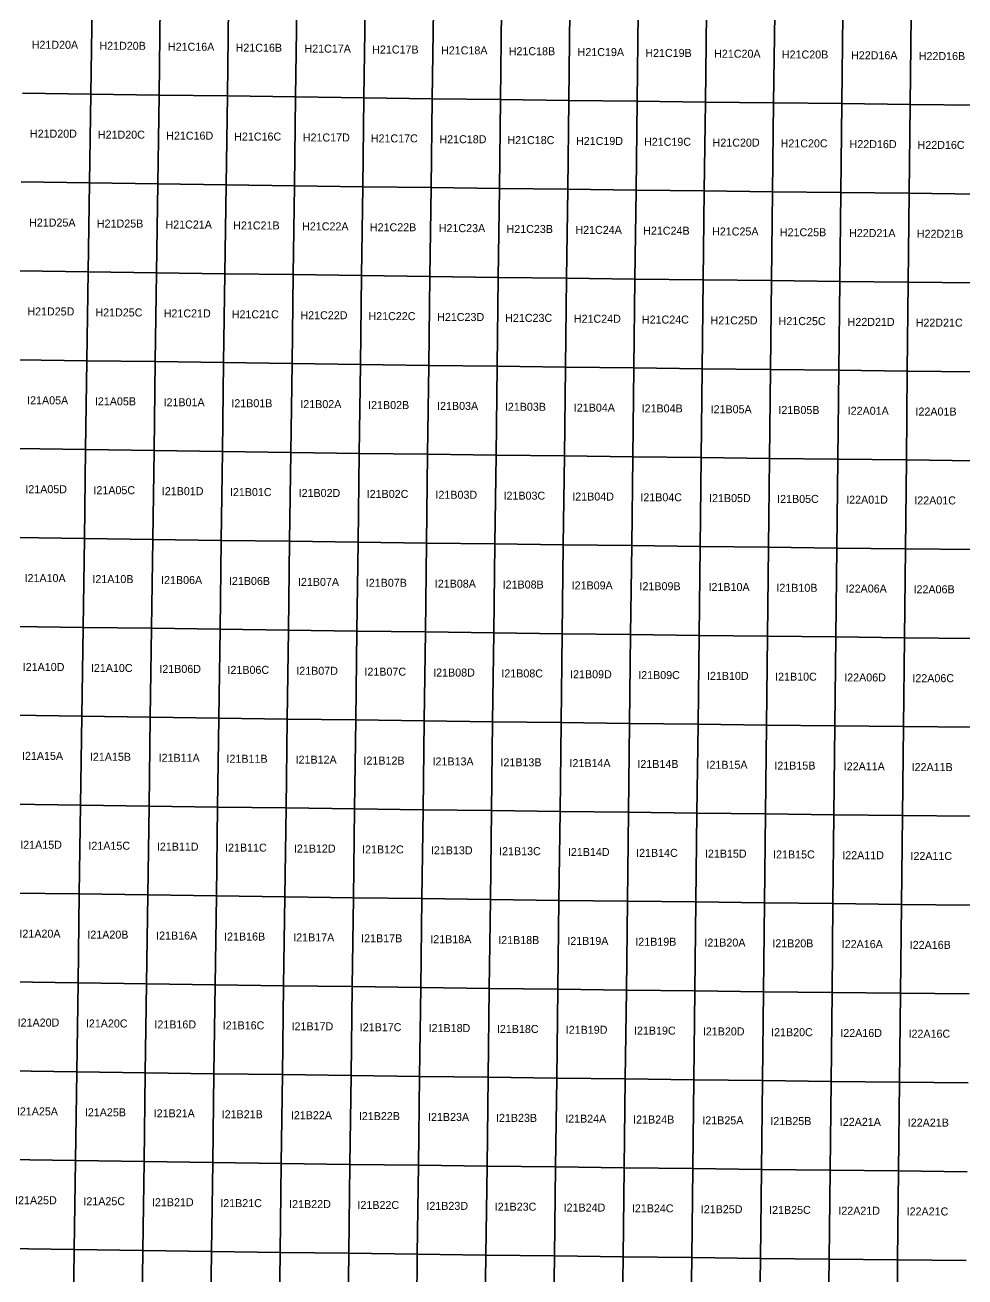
# Model space of a CAD drawing. Extents: x 333963 to 497885, y 4379816 to 4501773.
# Drawn here: x 389189 to 418540, y 4401691 to 4440791 of the extents above; entities that cross this region are included whole.
import ezdxf

# ---------------------------------------------------------------- set-up
doc = ezdxf.new("R2010")
doc.units = 0
doc.layers.add('PINDEX_5000', color=7, linetype='Continuous')

msp = doc.modelspace()

# ---------------------------------------------------------------- linework, layer by layer
at = {"layer": 'PINDEX_5000'}
for p, q in [((391280, 4441412), (391240, 4438636)), ((391240, 4438636), (391280, 4441412)), ((393412, 4441382), (393373, 4438606)), ((393373, 4438606), (393412, 4441382)), ((395544, 4441352), (395506, 4438576)), ((395506, 4438576), (395544, 4441352)), ((397676, 4441323), (397638, 4438547)), ((397638, 4438547), (397676, 4441323)), ((399808, 4441294), (399771, 4438518)), ((399771, 4438518), (399808, 4441294)), ((401939, 4441267), (401903, 4438491)), ((401903, 4438491), (401939, 4441267)), ((404071, 4441239), (404036, 4438463)), ((404036, 4438463), (404071, 4441239)), ((406203, 4441213), (406169, 4438437)), ((406169, 4438437), (406203, 4441213)), ((408335, 4441187), (408301, 4438411)), ((408301, 4438411), (408335, 4441187)), ((410467, 4441161), (410434, 4438385)), ((410434, 4438385), (410467, 4441161)), ((412598, 4441136), (412566, 4438360)), ((412566, 4438360), (412598, 4441136)), ((414730, 4441112), (414699, 4438336)), ((414699, 4438336), (414730, 4441112)), ((416831, 4438312), (416862, 4441088)), ((416862, 4441088), (416831, 4438312)), ((389108, 4438667), (391240, 4438636)), ((391240, 4438636), (389108, 4438667)), ((391240, 4438636), (391201, 4435860)), ((391201, 4435860), (391240, 4438636)), ((391240, 4438636), (393373, 4438606)), ((393373, 4438606), (391240, 4438636)), ((393373, 4438606), (393334, 4435830)), ((393334, 4435830), (393373, 4438606)), ((393373, 4438606), (395506, 4438576)), ((395506, 4438576), (393373, 4438606)), ((395506, 4438576), (395467, 4435800)), ((395467, 4435800), (395506, 4438576)), ((395506, 4438576), (397638, 4438547)), ((397638, 4438547), (395506, 4438576)), ((397638, 4438547), (397601, 4435771)), ((397601, 4435771), (397638, 4438547)), ((397638, 4438547), (399771, 4438518)), ((399771, 4438518), (397638, 4438547)), ((399771, 4438518), (399734, 4435742)), ((399734, 4435742), (399771, 4438518)), ((399771, 4438518), (401903, 4438491)), ((401903, 4438491), (399771, 4438518)), ((401903, 4438491), (401868, 4435715)), ((401868, 4435715), (401903, 4438491)), ((401903, 4438491), (404036, 4438463)), ((404036, 4438463), (401903, 4438491)), ((404036, 4438463), (404001, 4435687)), ((404001, 4435687), (404036, 4438463)), ((404036, 4438463), (406169, 4438437)), ((406169, 4438437), (404036, 4438463)), ((406169, 4438437), (406134, 4435661)), ((406134, 4435661), (406169, 4438437)), ((406169, 4438437), (408301, 4438411)), ((408301, 4438411), (406169, 4438437)), ((408301, 4438411), (408268, 4435635)), ((408268, 4435635), (408301, 4438411)), ((408301, 4438411), (410434, 4438385)), ((410434, 4438385), (408301, 4438411)), ((410434, 4438385), (410401, 4435609)), ((410401, 4435609), (410434, 4438385)), ((410434, 4438385), (412566, 4438360)), ((412566, 4438360), (410434, 4438385)), ((412566, 4438360), (412534, 4435584)), ((412534, 4435584), (412566, 4438360)), ((412566, 4438360), (414699, 4438336)), ((414699, 4438336), (412566, 4438360)), ((414699, 4438336), (414668, 4435560)), ((414668, 4435560), (414699, 4438336)), ((414699, 4438336), (416831, 4438312)), ((416831, 4438312), (414699, 4438336)), ((416801, 4435536), (416831, 4438312)), ((416831, 4438312), (416801, 4435536)), ((416831, 4438312), (418964, 4438289)), ((418964, 4438289), (416831, 4438312)), ((389067, 4435891), (391201, 4435860)), ((391201, 4435860), (389067, 4435891)), ((391201, 4435860), (391161, 4433084)), ((391161, 4433084), (391201, 4435860)), ((391201, 4435860), (393334, 4435830)), ((393334, 4435830), (391201, 4435860)), ((393334, 4435830), (393295, 4433054)), ((393295, 4433054), (393334, 4435830)), ((393334, 4435830), (395467, 4435800)), ((395467, 4435800), (393334, 4435830)), ((395467, 4435800), (395429, 4433024)), ((395429, 4433024), (395467, 4435800)), ((395467, 4435800), (397601, 4435771)), ((397601, 4435771), (395467, 4435800)), ((397601, 4435771), (397563, 4432995)), ((397563, 4432995), (397601, 4435771)), ((397601, 4435771), (399734, 4435742)), ((399734, 4435742), (397601, 4435771)), ((399734, 4435742), (399698, 4432966)), ((399698, 4432966), (399734, 4435742)), ((399734, 4435742), (401868, 4435715)), ((401868, 4435715), (399734, 4435742)), ((401868, 4435715), (401832, 4432939)), ((401832, 4432939), (401868, 4435715)), ((401868, 4435715), (404001, 4435687)), ((404001, 4435687), (401868, 4435715)), ((404001, 4435687), (403966, 4432911)), ((403966, 4432911), (404001, 4435687)), ((404001, 4435687), (406134, 4435661)), ((406134, 4435661), (404001, 4435687)), ((406134, 4435661), (406100, 4432885)), ((406100, 4432885), (406134, 4435661)), ((406134, 4435661), (408268, 4435635)), ((408268, 4435635), (406134, 4435661)), ((408268, 4435635), (408234, 4432859)), ((408234, 4432859), (408268, 4435635)), ((408268, 4435635), (410401, 4435609)), ((410401, 4435609), (408268, 4435635)), ((410401, 4435609), (410368, 4432833)), ((410368, 4432833), (410401, 4435609)), ((410401, 4435609), (412534, 4435584)), ((412534, 4435584), (410401, 4435609)), ((412534, 4435584), (412502, 4432808)), ((412502, 4432808), (412534, 4435584)), ((412534, 4435584), (414668, 4435560)), ((414668, 4435560), (412534, 4435584)), ((414668, 4435560), (414637, 4432784)), ((414637, 4432784), (414668, 4435560)), ((414668, 4435560), (416801, 4435536)), ((416801, 4435536), (414668, 4435560)), ((416771, 4432760), (416801, 4435536)), ((416801, 4435536), (416771, 4432760)), ((416801, 4435536), (418934, 4435513)), ((418934, 4435513), (416801, 4435536)), ((389027, 4433115), (391161, 4433084)), ((391161, 4433084), (389027, 4433115)), ((391161, 4433084), (391121, 4430308)), ((391121, 4430308), (391161, 4433084)), ((391161, 4433084), (393295, 4433054)), ((393295, 4433054), (391161, 4433084)), ((393295, 4433054), (393256, 4430278)), ((393256, 4430278), (393295, 4433054)), ((393295, 4433054), (395429, 4433024)), ((395429, 4433024), (393295, 4433054)), ((395429, 4433024), (395391, 4430248)), ((395391, 4430248), (395429, 4433024)), ((395429, 4433024), (397563, 4432995)), ((397563, 4432995), (395429, 4433024)), ((397563, 4432995), (397526, 4430219)), ((397526, 4430219), (397563, 4432995)), ((397563, 4432995), (399698, 4432966)), ((399698, 4432966), (397563, 4432995)), ((399698, 4432966), (399661, 4430190)), ((399661, 4430190), (399698, 4432966)), ((399698, 4432966), (401832, 4432939)), ((401832, 4432939), (399698, 4432966)), ((401832, 4432939), (401796, 4430163)), ((401796, 4430163), (401832, 4432939)), ((401832, 4432939), (403966, 4432911)), ((403966, 4432911), (401832, 4432939)), ((403966, 4432911), (403931, 4430135)), ((403931, 4430135), (403966, 4432911)), ((403966, 4432911), (406100, 4432885)), ((406100, 4432885), (403966, 4432911)), ((406100, 4432885), (406066, 4430109)), ((406066, 4430109), (406100, 4432885)), ((406100, 4432885), (408234, 4432859)), ((408234, 4432859), (406100, 4432885)), ((408234, 4432859), (408201, 4430083)), ((408201, 4430083), (408234, 4432859)), ((408234, 4432859), (410368, 4432833)), ((410368, 4432833), (408234, 4432859)), ((410368, 4432833), (410336, 4430057)), ((410336, 4430057), (410368, 4432833)), ((410368, 4432833), (412502, 4432808)), ((412502, 4432808), (410368, 4432833)), ((412502, 4432808), (412470, 4430032)), ((412470, 4430032), (412502, 4432808)), ((412502, 4432808), (414637, 4432784)), ((414637, 4432784), (412502, 4432808)), ((414637, 4432784), (414605, 4430008)), ((414605, 4430008), (414637, 4432784)), ((414637, 4432784), (416771, 4432760)), ((416771, 4432760), (414637, 4432784)), ((416740, 4429984), (416771, 4432760)), ((416771, 4432760), (416740, 4429984)), ((416771, 4432760), (418905, 4432737)), ((418905, 4432737), (416771, 4432760)), ((388986, 4430339), (391121, 4430308)), ((391121, 4430308), (388986, 4430339)), ((391121, 4430308), (391082, 4427532)), ((391082, 4427532), (391121, 4430308)), ((391121, 4430308), (393256, 4430278)), ((393256, 4430278), (391121, 4430308)), ((393256, 4430278), (393217, 4427502)), ((393217, 4427502), (393256, 4430278)), ((393256, 4430278), (395391, 4430248)), ((395391, 4430248), (393256, 4430278)), ((395391, 4430248), (395353, 4427472)), ((395353, 4427472), (395391, 4430248)), ((395391, 4430248), (397526, 4430219)), ((397526, 4430219), (395391, 4430248)), ((397526, 4430219), (397489, 4427443)), ((397489, 4427443), (397526, 4430219)), ((397526, 4430219), (399661, 4430190)), ((399661, 4430190), (397526, 4430219)), ((399661, 4430190), (399624, 4427414)), ((399624, 4427414), (399661, 4430190)), ((399661, 4430190), (401796, 4430163)), ((401796, 4430163), (399661, 4430190)), ((401796, 4430163), (401760, 4427387)), ((401760, 4427387), (401796, 4430163)), ((401796, 4430163), (403931, 4430135)), ((403931, 4430135), (401796, 4430163)), ((403931, 4430135), (403896, 4427359)), ((403896, 4427359), (403931, 4430135)), ((403931, 4430135), (406066, 4430109)), ((406066, 4430109), (403931, 4430135)), ((406066, 4430109), (406031, 4427333)), ((406031, 4427333), (406066, 4430109)), ((406066, 4430109), (408201, 4430083)), ((408201, 4430083), (406066, 4430109)), ((408201, 4430083), (408167, 4427307)), ((408167, 4427307), (408201, 4430083)), ((408201, 4430083), (410336, 4430057)), ((410336, 4430057), (408201, 4430083)), ((410336, 4430057), (410303, 4427281)), ((410303, 4427281), (410336, 4430057)), ((410336, 4430057), (412470, 4430032)), ((412470, 4430032), (410336, 4430057)), ((412470, 4430032), (412439, 4427256)), ((412439, 4427256), (412470, 4430032)), ((412470, 4430032), (414605, 4430008)), ((414605, 4430008), (412470, 4430032)), ((414605, 4430008), (414574, 4427232)), ((414574, 4427232), (414605, 4430008)), ((414605, 4430008), (416740, 4429984)), ((416740, 4429984), (414605, 4430008)), ((416710, 4427208), (416740, 4429984)), ((416740, 4429984), (416710, 4427208)), ((416740, 4429984), (418875, 4429961)), ((418875, 4429961), (416740, 4429984)), ((388946, 4427563), (391082, 4427532)), ((391082, 4427532), (388946, 4427563)), ((391082, 4427532), (391042, 4424756)), ((391042, 4424756), (391082, 4427532)), ((391082, 4427532), (393217, 4427502)), ((393217, 4427502), (391082, 4427532)), ((393217, 4427502), (393178, 4424726)), ((393178, 4424726), (393217, 4427502)), ((393217, 4427502), (395353, 4427472)), ((395353, 4427472), (393217, 4427502)), ((395353, 4427472), (395315, 4424696)), ((395315, 4424696), (395353, 4427472)), ((395353, 4427472), (397489, 4427443)), ((397489, 4427443), (395353, 4427472)), ((397489, 4427443), (397451, 4424667)), ((397451, 4424667), (397489, 4427443)), ((397489, 4427443), (399624, 4427414)), ((399624, 4427414), (397489, 4427443)), ((399624, 4427414), (399588, 4424639)), ((399588, 4424639), (399624, 4427414)), ((399624, 4427414), (401760, 4427387)), ((401760, 4427387), (399624, 4427414)), ((401760, 4427387), (401724, 4424611)), ((401724, 4424611), (401760, 4427387)), ((401760, 4427387), (403896, 4427359)), ((403896, 4427359), (401760, 4427387)), ((403896, 4427359), (403861, 4424583)), ((403861, 4424583), (403896, 4427359)), ((403896, 4427359), (406031, 4427333)), ((406031, 4427333), (403896, 4427359)), ((406031, 4427333), (405997, 4424557)), ((405997, 4424557), (406031, 4427333)), ((406031, 4427333), (408167, 4427307)), ((408167, 4427307), (406031, 4427333)), ((408167, 4427307), (408134, 4424531)), ((408134, 4424531), (408167, 4427307)), ((408167, 4427307), (410303, 4427281)), ((410303, 4427281), (408167, 4427307)), ((410303, 4427281), (410270, 4424505)), ((410270, 4424505), (410303, 4427281)), ((410303, 4427281), (412439, 4427256)), ((412439, 4427256), (410303, 4427281)), ((412439, 4427256), (412407, 4424480)), ((412407, 4424480), (412439, 4427256)), ((412439, 4427256), (414574, 4427232)), ((414574, 4427232), (412439, 4427256)), ((414574, 4427232), (414543, 4424456)), ((414543, 4424456), (414574, 4427232)), ((414574, 4427232), (416710, 4427208)), ((416710, 4427208), (414574, 4427232)), ((416680, 4424433), (416710, 4427208)), ((416710, 4427208), (416680, 4424433)), ((416710, 4427208), (418846, 4427185)), ((418846, 4427185), (416710, 4427208)), ((388905, 4424787), (391042, 4424756)), ((391042, 4424756), (388905, 4424787)), ((391042, 4424756), (391002, 4421980)), ((391002, 4421980), (391042, 4424756)), ((391042, 4424756), (393178, 4424726)), ((393178, 4424726), (391042, 4424756)), ((393178, 4424726), (393139, 4421950)), ((393139, 4421950), (393178, 4424726)), ((393178, 4424726), (395315, 4424696)), ((395315, 4424696), (393178, 4424726)), ((395315, 4424696), (395277, 4421920)), ((395277, 4421920), (395315, 4424696)), ((395315, 4424696), (397451, 4424667)), ((397451, 4424667), (395315, 4424696)), ((397451, 4424667), (397414, 4421891)), ((397414, 4421891), (397451, 4424667)), ((397451, 4424667), (399588, 4424639)), ((399588, 4424639), (397451, 4424667)), ((399588, 4424639), (399551, 4421863)), ((399551, 4421863), (399588, 4424639)), ((399588, 4424639), (401724, 4424611)), ((401724, 4424611), (399588, 4424639)), ((401724, 4424611), (401689, 4421835)), ((401689, 4421835), (401724, 4424611)), ((401724, 4424611), (403861, 4424583)), ((403861, 4424583), (401724, 4424611)), ((403861, 4424583), (403826, 4421807)), ((403826, 4421807), (403861, 4424583)), ((403861, 4424583), (405997, 4424557)), ((405997, 4424557), (403861, 4424583)), ((405997, 4424557), (405963, 4421781)), ((405963, 4421781), (405997, 4424557)), ((405997, 4424557), (408134, 4424531)), ((408134, 4424531), (405997, 4424557)), ((408134, 4424531), (408100, 4421755)), ((408100, 4421755), (408134, 4424531)), ((408134, 4424531), (410270, 4424505)), ((410270, 4424505), (408134, 4424531)), ((410270, 4424505), (410238, 4421729)), ((410238, 4421729), (410270, 4424505)), ((410270, 4424505), (412407, 4424480)), ((412407, 4424480), (410270, 4424505)), ((412407, 4424480), (412375, 4421705)), ((412375, 4421705), (412407, 4424480)), ((412407, 4424480), (414543, 4424456)), ((414543, 4424456), (412407, 4424480)), ((414543, 4424456), (414512, 4421680)), ((414512, 4421680), (414543, 4424456)), ((414543, 4424456), (416680, 4424433)), ((416680, 4424433), (414543, 4424456)), ((416649, 4421657), (416680, 4424433)), ((416680, 4424433), (416649, 4421657)), ((416680, 4424433), (418816, 4424410)), ((418816, 4424410), (416680, 4424433)), ((388865, 4422011), (391002, 4421980)), ((391002, 4421980), (388865, 4422011)), ((391002, 4421980), (390963, 4419204)), ((390963, 4419204), (391002, 4421980)), ((391002, 4421980), (393139, 4421950)), ((393139, 4421950), (391002, 4421980)), ((393139, 4421950), (393101, 4419174)), ((393101, 4419174), (393139, 4421950)), ((393139, 4421950), (395277, 4421920)), ((395277, 4421920), (393139, 4421950)), ((395277, 4421920), (395239, 4419144)), ((395239, 4419144), (395277, 4421920)), ((395277, 4421920), (397414, 4421891)), ((397414, 4421891), (395277, 4421920)), ((397414, 4421891), (397377, 4419115)), ((397377, 4419115), (397414, 4421891)), ((397414, 4421891), (399551, 4421863)), ((399551, 4421863), (397414, 4421891)), ((399551, 4421863), (399515, 4419087)), ((399515, 4419087), (399551, 4421863)), ((399551, 4421863), (401689, 4421835)), ((401689, 4421835), (399551, 4421863)), ((401689, 4421835), (401653, 4419059)), ((401653, 4419059), (401689, 4421835)), ((401689, 4421835), (403826, 4421807)), ((403826, 4421807), (401689, 4421835)), ((403826, 4421807), (403791, 4419032)), ((403791, 4419032), (403826, 4421807)), ((403826, 4421807), (405963, 4421781)), ((405963, 4421781), (403826, 4421807)), ((405963, 4421781), (405929, 4419005)), ((405929, 4419005), (405963, 4421781)), ((405963, 4421781), (408100, 4421755)), ((408100, 4421755), (405963, 4421781)), ((408100, 4421755), (408067, 4418979)), ((408067, 4418979), (408100, 4421755)), ((408100, 4421755), (410238, 4421729)), ((410238, 4421729), (408100, 4421755)), ((410238, 4421729), (410205, 4418953)), ((410205, 4418953), (410238, 4421729)), ((410238, 4421729), (412375, 4421705)), ((412375, 4421705), (410238, 4421729)), ((412375, 4421705), (412343, 4418929)), ((412343, 4418929), (412375, 4421705)), ((412375, 4421705), (414512, 4421680)), ((414512, 4421680), (412375, 4421705)), ((414512, 4421680), (414481, 4418904)), ((414481, 4418904), (414512, 4421680)), ((414512, 4421680), (416649, 4421657)), ((416649, 4421657), (414512, 4421680)), ((416619, 4418881), (416649, 4421657)), ((416649, 4421657), (416619, 4418881)), ((416649, 4421657), (418786, 4421634)), ((418786, 4421634), (416649, 4421657)), ((388825, 4419235), (390963, 4419204)), ((390963, 4419204), (388825, 4419235)), ((390963, 4419204), (390923, 4416428)), ((390923, 4416428), (390963, 4419204)), ((390963, 4419204), (393101, 4419174)), ((393101, 4419174), (390963, 4419204)), ((393101, 4419174), (393062, 4416398)), ((393062, 4416398), (393101, 4419174)), ((393101, 4419174), (395239, 4419144)), ((395239, 4419144), (393101, 4419174)), ((395239, 4419144), (395201, 4416368)), ((395201, 4416368), (395239, 4419144)), ((395239, 4419144), (397377, 4419115)), ((397377, 4419115), (395239, 4419144)), ((397377, 4419115), (397339, 4416339)), ((397339, 4416339), (397377, 4419115)), ((397377, 4419115), (399515, 4419087)), ((399515, 4419087), (397377, 4419115)), ((399515, 4419087), (399478, 4416311)), ((399478, 4416311), (399515, 4419087)), ((399515, 4419087), (401653, 4419059)), ((401653, 4419059), (399515, 4419087)), ((401653, 4419059), (401617, 4416283)), ((401617, 4416283), (401653, 4419059)), ((401653, 4419059), (403791, 4419032)), ((403791, 4419032), (401653, 4419059)), ((403791, 4419032), (403756, 4416256)), ((403756, 4416256), (403791, 4419032)), ((403791, 4419032), (405929, 4419005)), ((405929, 4419005), (403791, 4419032)), ((405929, 4419005), (405895, 4416229)), ((405895, 4416229), (405929, 4419005)), ((405929, 4419005), (408067, 4418979)), ((408067, 4418979), (405929, 4419005)), ((408067, 4418979), (408033, 4416203)), ((408033, 4416203), (408067, 4418979)), ((408067, 4418979), (410205, 4418953)), ((410205, 4418953), (408067, 4418979)), ((410205, 4418953), (410172, 4416178)), ((410172, 4416178), (410205, 4418953)), ((410205, 4418953), (412343, 4418929)), ((412343, 4418929), (410205, 4418953)), ((412343, 4418929), (412311, 4416153)), ((412311, 4416153), (412343, 4418929)), ((412343, 4418929), (414481, 4418904)), ((414481, 4418904), (412343, 4418929)), ((414481, 4418904), (414450, 4416129)), ((414450, 4416129), (414481, 4418904)), ((414481, 4418904), (416619, 4418881)), ((416619, 4418881), (414481, 4418904)), ((416589, 4416105), (416619, 4418881)), ((416619, 4418881), (416589, 4416105)), ((416619, 4418881), (418757, 4418858)), ((418757, 4418858), (416619, 4418881)), ((388784, 4416459), (390923, 4416428)), ((390923, 4416428), (388784, 4416459)), ((390923, 4416428), (390883, 4413652)), ((390883, 4413652), (390923, 4416428)), ((390923, 4416428), (393062, 4416398)), ((393062, 4416398), (390923, 4416428)), ((393062, 4416398), (393023, 4413622)), ((393023, 4413622), (393062, 4416398)), ((393062, 4416398), (395201, 4416368)), ((395201, 4416368), (393062, 4416398)), ((395201, 4416368), (395163, 4413592)), ((395163, 4413592), (395201, 4416368)), ((395201, 4416368), (397339, 4416339)), ((397339, 4416339), (395201, 4416368)), ((397339, 4416339), (397302, 4413563)), ((397302, 4413563), (397339, 4416339)), ((397339, 4416339), (399478, 4416311)), ((399478, 4416311), (397339, 4416339)), ((399478, 4416311), (399442, 4413535)), ((399442, 4413535), (399478, 4416311)), ((399478, 4416311), (401617, 4416283)), ((401617, 4416283), (399478, 4416311)), ((401617, 4416283), (401581, 4413507)), ((401581, 4413507), (401617, 4416283)), ((401617, 4416283), (403756, 4416256)), ((403756, 4416256), (401617, 4416283)), ((403756, 4416256), (403721, 4413480)), ((403721, 4413480), (403756, 4416256)), ((403756, 4416256), (405895, 4416229)), ((405895, 4416229), (403756, 4416256)), ((405895, 4416229), (405860, 4413453)), ((405860, 4413453), (405895, 4416229)), ((405895, 4416229), (408033, 4416203)), ((408033, 4416203), (405895, 4416229)), ((408033, 4416203), (408000, 4413427)), ((408000, 4413427), (408033, 4416203)), ((408033, 4416203), (410172, 4416178)), ((410172, 4416178), (408033, 4416203)), ((410172, 4416178), (410140, 4413402)), ((410140, 4413402), (410172, 4416178)), ((410172, 4416178), (412311, 4416153)), ((412311, 4416153), (410172, 4416178)), ((412311, 4416153), (412279, 4413377)), ((412279, 4413377), (412311, 4416153)), ((412311, 4416153), (414450, 4416129)), ((414450, 4416129), (412311, 4416153)), ((414450, 4416129), (414419, 4413353)), ((414419, 4413353), (414450, 4416129)), ((414450, 4416129), (416589, 4416105)), ((416589, 4416105), (414450, 4416129)), ((416558, 4413329), (416589, 4416105)), ((416589, 4416105), (416558, 4413329)), ((416589, 4416105), (418727, 4416082)), ((418727, 4416082), (416589, 4416105)), ((388744, 4413683), (390883, 4413652)), ((390883, 4413652), (388744, 4413683)), ((390883, 4413652), (390844, 4410876)), ((390844, 4410876), (390883, 4413652)), ((390883, 4413652), (393023, 4413622)), ((393023, 4413622), (390883, 4413652)), ((393023, 4413622), (392984, 4410846)), ((392984, 4410846), (393023, 4413622)), ((393023, 4413622), (395163, 4413592)), ((395163, 4413592), (393023, 4413622)), ((395163, 4413592), (395125, 4410816)), ((395125, 4410816), (395163, 4413592)), ((395163, 4413592), (397302, 4413563)), ((397302, 4413563), (395163, 4413592)), ((397302, 4413563), (397265, 4410787)), ((397265, 4410787), (397302, 4413563)), ((397302, 4413563), (399442, 4413535)), ((399442, 4413535), (397302, 4413563)), ((399442, 4413535), (399405, 4410759)), ((399405, 4410759), (399442, 4413535)), ((399442, 4413535), (401581, 4413507)), ((401581, 4413507), (399442, 4413535)), ((401581, 4413507), (401546, 4410731)), ((401546, 4410731), (401581, 4413507)), ((401581, 4413507), (403721, 4413480)), ((403721, 4413480), (401581, 4413507)), ((403721, 4413480), (403686, 4410704)), ((403686, 4410704), (403721, 4413480)), ((403721, 4413480), (405860, 4413453)), ((405860, 4413453), (403721, 4413480)), ((405860, 4413453), (405826, 4410677)), ((405826, 4410677), (405860, 4413453)), ((405860, 4413453), (408000, 4413427)), ((408000, 4413427), (405860, 4413453)), ((408000, 4413427), (407967, 4410651)), ((407967, 4410651), (408000, 4413427)), ((408000, 4413427), (410140, 4413402)), ((410140, 4413402), (408000, 4413427)), ((410140, 4413402), (410107, 4410626)), ((410107, 4410626), (410140, 4413402)), ((410140, 4413402), (412279, 4413377)), ((412279, 4413377), (410140, 4413402)), ((412279, 4413377), (412247, 4410601)), ((412247, 4410601), (412279, 4413377)), ((412279, 4413377), (414419, 4413353)), ((414419, 4413353), (412279, 4413377)), ((414419, 4413353), (414388, 4410577)), ((414388, 4410577), (414419, 4413353)), ((414419, 4413353), (416558, 4413329)), ((416558, 4413329), (414419, 4413353)), ((416528, 4410553), (416558, 4413329)), ((416558, 4413329), (416528, 4410553)), ((416558, 4413329), (418698, 4413306)), ((418698, 4413306), (416558, 4413329)), ((388703, 4410907), (390844, 4410876)), ((390844, 4410876), (388703, 4410907)), ((390844, 4410876), (390804, 4408100)), ((390804, 4408100), (390844, 4410876)), ((390844, 4410876), (392984, 4410846)), ((392984, 4410846), (390844, 4410876)), ((392984, 4410846), (392945, 4408070)), ((392945, 4408070), (392984, 4410846)), ((392984, 4410846), (395125, 4410816)), ((395125, 4410816), (392984, 4410846)), ((395125, 4410816), (395087, 4408040)), ((395087, 4408040), (395125, 4410816)), ((395125, 4410816), (397265, 4410787)), ((397265, 4410787), (395125, 4410816)), ((397265, 4410787), (397228, 4408011)), ((397228, 4408011), (397265, 4410787)), ((397265, 4410787), (399405, 4410759)), ((399405, 4410759), (397265, 4410787)), ((399405, 4410759), (399369, 4407983)), ((399369, 4407983), (399405, 4410759)), ((399405, 4410759), (401546, 4410731)), ((401546, 4410731), (399405, 4410759)), ((401546, 4410731), (401510, 4407955)), ((401510, 4407955), (401546, 4410731)), ((401546, 4410731), (403686, 4410704)), ((403686, 4410704), (401546, 4410731)), ((403686, 4410704), (403651, 4407928)), ((403651, 4407928), (403686, 4410704)), ((403686, 4410704), (405826, 4410677)), ((405826, 4410677), (403686, 4410704)), ((405826, 4410677), (405792, 4407901)), ((405792, 4407901), (405826, 4410677)), ((405826, 4410677), (407967, 4410651)), ((407967, 4410651), (405826, 4410677)), ((407967, 4410651), (407933, 4407875)), ((407933, 4407875), (407967, 4410651)), ((407967, 4410651), (410107, 4410626)), ((410107, 4410626), (407967, 4410651)), ((410107, 4410626), (410074, 4407850)), ((410074, 4407850), (410107, 4410626)), ((410107, 4410626), (412247, 4410601)), ((412247, 4410601), (410107, 4410626)), ((412247, 4410601), (412216, 4407825)), ((412216, 4407825), (412247, 4410601)), ((412247, 4410601), (414388, 4410577)), ((414388, 4410577), (412247, 4410601)), ((414388, 4410577), (414357, 4407801)), ((414357, 4407801), (414388, 4410577)), ((414388, 4410577), (416528, 4410553)), ((416528, 4410553), (414388, 4410577)), ((416498, 4407777), (416528, 4410553)), ((416528, 4410553), (416498, 4407777)), ((416528, 4410553), (418668, 4410530)), ((418668, 4410530), (416528, 4410553)), ((388663, 4408131), (390804, 4408100)), ((390804, 4408100), (388663, 4408131)), ((390804, 4408100), (390765, 4405324)), ((390765, 4405324), (390804, 4408100)), ((390804, 4408100), (392945, 4408070)), ((392945, 4408070), (390804, 4408100)), ((392945, 4408070), (392907, 4405294)), ((392907, 4405294), (392945, 4408070)), ((392945, 4408070), (395087, 4408040)), ((395087, 4408040), (392945, 4408070)), ((395087, 4408040), (395049, 4405265)), ((395049, 4405265), (395087, 4408040)), ((395087, 4408040), (397228, 4408011)), ((397228, 4408011), (395087, 4408040)), ((397228, 4408011), (397190, 4405236)), ((397190, 4405236), (397228, 4408011)), ((397228, 4408011), (399369, 4407983)), ((399369, 4407983), (397228, 4408011)), ((399369, 4407983), (399332, 4405207)), ((399332, 4405207), (399369, 4407983)), ((399369, 4407983), (401510, 4407955)), ((401510, 4407955), (399369, 4407983)), ((401510, 4407955), (401474, 4405179)), ((401474, 4405179), (401510, 4407955)), ((401510, 4407955), (403651, 4407928)), ((403651, 4407928), (401510, 4407955)), ((403651, 4407928), (403616, 4405152)), ((403616, 4405152), (403651, 4407928)), ((403651, 4407928), (405792, 4407901)), ((405792, 4407901), (403651, 4407928)), ((405792, 4407901), (405758, 4405126)), ((405758, 4405126), (405792, 4407901)), ((405792, 4407901), (407933, 4407875)), ((407933, 4407875), (405792, 4407901)), ((407933, 4407875), (407900, 4405100)), ((407900, 4405100), (407933, 4407875)), ((407933, 4407875), (410074, 4407850)), ((410074, 4407850), (407933, 4407875)), ((410074, 4407850), (410042, 4405074)), ((410042, 4405074), (410074, 4407850)), ((410074, 4407850), (412216, 4407825)), ((412216, 4407825), (410074, 4407850)), ((412216, 4407825), (412184, 4405049)), ((412184, 4405049), (412216, 4407825)), ((412216, 4407825), (414357, 4407801)), ((414357, 4407801), (412216, 4407825)), ((414357, 4407801), (414326, 4405025)), ((414326, 4405025), (414357, 4407801)), ((414357, 4407801), (416498, 4407777)), ((416498, 4407777), (414357, 4407801)), ((416468, 4405001), (416498, 4407777)), ((416498, 4407777), (416468, 4405001)), ((416498, 4407777), (418639, 4407754)), ((418639, 4407754), (416498, 4407777)), ((388623, 4405355), (390765, 4405324)), ((390765, 4405324), (388623, 4405355)), ((390765, 4405324), (390725, 4402549)), ((390725, 4402549), (390765, 4405324)), ((390765, 4405324), (392907, 4405294)), ((392907, 4405294), (390765, 4405324)), ((392907, 4405294), (392868, 4402518)), ((392868, 4402518), (392907, 4405294)), ((392907, 4405294), (395049, 4405265)), ((395049, 4405265), (392907, 4405294)), ((395049, 4405265), (395011, 4402489)), ((395011, 4402489), (395049, 4405265)), ((395049, 4405265), (397190, 4405236)), ((397190, 4405236), (395049, 4405265)), ((397190, 4405236), (397153, 4402460)), ((397153, 4402460), (397190, 4405236)), ((397190, 4405236), (399332, 4405207)), ((399332, 4405207), (397190, 4405236)), ((399332, 4405207), (399296, 4402431)), ((399296, 4402431), (399332, 4405207)), ((399332, 4405207), (401474, 4405179)), ((401474, 4405179), (399332, 4405207)), ((401474, 4405179), (401439, 4402404)), ((401439, 4402404), (401474, 4405179)), ((401474, 4405179), (403616, 4405152)), ((403616, 4405152), (401474, 4405179)), ((403616, 4405152), (403581, 4402376)), ((403581, 4402376), (403616, 4405152)), ((403616, 4405152), (405758, 4405126)), ((405758, 4405126), (403616, 4405152)), ((405758, 4405126), (405724, 4402350)), ((405724, 4402350), (405758, 4405126)), ((405758, 4405126), (407900, 4405100)), ((407900, 4405100), (405758, 4405126)), ((407900, 4405100), (407867, 4402324)), ((407867, 4402324), (407900, 4405100)), ((407900, 4405100), (410042, 4405074)), ((410042, 4405074), (407900, 4405100)), ((410042, 4405074), (410009, 4402298)), ((410009, 4402298), (410042, 4405074)), ((410042, 4405074), (412184, 4405049)), ((412184, 4405049), (410042, 4405074)), ((412184, 4405049), (412152, 4402273)), ((412152, 4402273), (412184, 4405049)), ((412184, 4405049), (414326, 4405025)), ((414326, 4405025), (412184, 4405049)), ((414326, 4405025), (414295, 4402249)), ((414295, 4402249), (414326, 4405025)), ((414326, 4405025), (416468, 4405001)), ((416468, 4405001), (414326, 4405025)), ((416437, 4402226), (416468, 4405001)), ((416468, 4405001), (416437, 4402226)), ((416468, 4405001), (418610, 4404978)), ((418610, 4404978), (416468, 4405001)), ((388582, 4402579), (390725, 4402549)), ((390725, 4402549), (388582, 4402579)), ((390725, 4402549), (390686, 4399773)), ((390686, 4399773), (390725, 4402549)), ((390725, 4402549), (392868, 4402518)), ((392868, 4402518), (390725, 4402549)), ((392868, 4402518), (392829, 4399742)), ((392829, 4399742), (392868, 4402518)), ((392868, 4402518), (395011, 4402489)), ((395011, 4402489), (392868, 4402518)), ((395011, 4402489), (394973, 4399713)), ((394973, 4399713), (395011, 4402489)), ((395011, 4402489), (397153, 4402460)), ((397153, 4402460), (395011, 4402489)), ((397153, 4402460), (397116, 4399684)), ((397116, 4399684), (397153, 4402460)), ((397153, 4402460), (399296, 4402431)), ((399296, 4402431), (397153, 4402460)), ((399296, 4402431), (399260, 4399655)), ((399260, 4399655), (399296, 4402431)), ((399296, 4402431), (401439, 4402404)), ((401439, 4402404), (399296, 4402431)), ((401439, 4402404), (401403, 4399628)), ((401403, 4399628), (401439, 4402404)), ((401439, 4402404), (403581, 4402376)), ((403581, 4402376), (401439, 4402404)), ((403581, 4402376), (403546, 4399600)), ((403546, 4399600), (403581, 4402376)), ((403581, 4402376), (405724, 4402350)), ((405724, 4402350), (403581, 4402376)), ((405724, 4402350), (405690, 4399574)), ((405690, 4399574), (405724, 4402350)), ((405724, 4402350), (407867, 4402324)), ((407867, 4402324), (405724, 4402350)), ((407867, 4402324), (407833, 4399548)), ((407833, 4399548), (407867, 4402324)), ((407867, 4402324), (410009, 4402298)), ((410009, 4402298), (407867, 4402324)), ((410009, 4402298), (409977, 4399522)), ((409977, 4399522), (410009, 4402298)), ((410009, 4402298), (412152, 4402273)), ((412152, 4402273), (410009, 4402298)), ((412152, 4402273), (412120, 4399498)), ((412120, 4399498), (412152, 4402273)), ((412152, 4402273), (414295, 4402249)), ((414295, 4402249), (412152, 4402273)), ((414295, 4402249), (414264, 4399473)), ((414264, 4399473), (414295, 4402249)), ((414295, 4402249), (416437, 4402226)), ((416437, 4402226), (414295, 4402249)), ((416407, 4399450), (416437, 4402226)), ((416437, 4402226), (416407, 4399450)), ((416437, 4402226), (418580, 4402203)), ((418580, 4402203), (416437, 4402226))]:
    msp.add_line(p, q, dxfattribs=at)

# ---------------------------------------------------------------- texts
for s, p in [('H21D20A', (389397, 4440049)), ('H21D20B', (391511, 4440018)), ('H21C16A', (393651, 4439988)), ('H21C16B', (395765, 4439959)), ('H21C17A', (397915, 4439930)), ('H21C17B', (400029, 4439902)), ('H21C18A', (402180, 4439875)), ('H21C18B', (404293, 4439848)), ('H21C19A', (406444, 4439821)), ('H21C19B', (408558, 4439795)), ('H21C20A', (410708, 4439770)), ('H21C20B', (412822, 4439746)), ('H22D16A', (414983, 4439722)), ('H22D16B', (417097, 4439698)), ('H21D20D', (389341, 4437273)), ('H21D20C', (391464, 4437242)), ('H21C16D', (393597, 4437212)), ('H21C16C', (395720, 4437183)), ('H21C17D', (397863, 4437154)), ('H21C17C', (399986, 4437126)), ('H21C18D', (402129, 4437099)), ('H21C18C', (404252, 4437072)), ('H21C19D', (406394, 4437045)), ('H21C19C', (408518, 4437019)), ('H21C20D', (410660, 4436994)), ('H21C20C', (412784, 4436970)), ('H22D16D', (414937, 4436946)), ('H22D16C', (417060, 4436922)), ('H21D25A', (389316, 4434497)), ('H21D25B', (391432, 4434466)), ('H21C21A', (393574, 4434436)), ('H21C21B', (395689, 4434407)), ('H21C22A', (397841, 4434378)), ('H21C22B', (399957, 4434350)), ('H21C23A', (402109, 4434323)), ('H21C23B', (404224, 4434296)), ('H21C24A', (406376, 4434269)), ('H21C24B', (408492, 4434243)), ('H21C25A', (410644, 4434218)), ('H21C25B', (412759, 4434194)), ('H22D21A', (414921, 4434170)), ('H22D21B', (417037, 4434146)), ('H21D25D', (389261, 4431721)), ('H21D25C', (391386, 4431690)), ('H21C21D', (393519, 4431660)), ('H21C21C', (395644, 4431631)), ('H21C22D', (397789, 4431602)), ('H21C22C', (399913, 4431574)), ('H21C23D', (402058, 4431547)), ('H21C23C', (404183, 4431520)), ('H21C24D', (406327, 4431493)), ('H21C24C', (408452, 4431468)), ('H21C25D', (410596, 4431442)), ('H21C25C', (412721, 4431418)), ('H22D21D', (414875, 4431394)), ('H22D21C', (417000, 4431371)), ('I21A05A', (389254, 4428945)), ('I21A05B', (391371, 4428914)), ('I21B01A', (393514, 4428884)), ('I21B01B', (395631, 4428855)), ('I21B02A', (397785, 4428826)), ('I21B02B', (399902, 4428798)), ('I21B03A', (402056, 4428771)), ('I21B03B', (404173, 4428744)), ('I21B04A', (406326, 4428717)), ('I21B04B', (408443, 4428692)), ('I21B05A', (410597, 4428666)), ('I21B05B', (412714, 4428642)), ('I22A01A', (414878, 4428618)), ('I22A01B', (416995, 4428595)), ('I21A05D', (389198, 4426169)), ('I21A05C', (391325, 4426138)), ('I21B01D', (393460, 4426108)), ('I21B01C', (395587, 4426079)), ('I21B02D', (397732, 4426050)), ('I21B02C', (399859, 4426022)), ('I21B03D', (402005, 4425995)), ('I21B03C', (404131, 4425968)), ('I21B04D', (406277, 4425941)), ('I21B04C', (408403, 4425916)), ('I21B05D', (410549, 4425891)), ('I21B05C', (412675, 4425866)), ('I22A01D', (414831, 4425842)), ('I22A01C', (416958, 4425819)), ('I21A10A', (389174, 4423393)), ('I21A10B', (391292, 4423362)), ('I21B06A', (393437, 4423332)), ('I21B06B', (395556, 4423303)), ('I21B07A', (397711, 4423274)), ('I21B07B', (399830, 4423246)), ('I21B08A', (401985, 4423219)), ('I21B08B', (404103, 4423192)), ('I21B09A', (406258, 4423165)), ('I21B09B', (408377, 4423140)), ('I21B10A', (410532, 4423115)), ('I21B10B', (412651, 4423090)), ('I22A06A', (414816, 4423066)), ('I22A06B', (416935, 4423043)), ('I21A10D', (389118, 4420617)), ('I21A10C', (391246, 4420586)), ('I21B06D', (393383, 4420557)), ('I21B06C', (395511, 4420527)), ('I21B07D', (397659, 4420498)), ('I21B07C', (399787, 4420470)), ('I21B08D', (401934, 4420443)), ('I21B08C', (404062, 4420416)), ('I21B09D', (406209, 4420390)), ('I21B09C', (408337, 4420364)), ('I21B10D', (410484, 4420339)), ('I21B10C', (412612, 4420314)), ('I22A06D', (414770, 4420290)), ('I22A06C', (416898, 4420267)), ('I21A15A', (389094, 4417841)), ('I21A15B', (391214, 4417811)), ('I21B11A', (393360, 4417781)), ('I21B11B', (395480, 4417751)), ('I21B12A', (397637, 4417723)), ('I21B12B', (399757, 4417694)), ('I21B13A', (401914, 4417667)), ('I21B13B', (404034, 4417640)), ('I21B14A', (406191, 4417614)), ('I21B14B', (408311, 4417588)), ('I21B15A', (410468, 4417563)), ('I21B15B', (412588, 4417538)), ('I22A11A', (414755, 4417514)), ('I22A11B', (416875, 4417491)), ('I21A15D', (389038, 4415065)), ('I21A15C', (391168, 4415035)), ('I21B11D', (393306, 4415005)), ('I21B11C', (395436, 4414975)), ('I21B12D', (397585, 4414947)), ('I21B12C', (399714, 4414919)), ('I21B13D', (401863, 4414891)), ('I21B13C', (403993, 4414864)), ('I21B14D', (406141, 4414838)), ('I21B14C', (408271, 4414812)), ('I21B15D', (410420, 4414787)), ('I21B15C', (412549, 4414762)), ('I22A11D', (414709, 4414738)), ('I22A11C', (416838, 4414715)), ('I21A20A', (389014, 4412289)), ('I21A20B', (391135, 4412259)), ('I21B16A', (393283, 4412229)), ('I21B16B', (395405, 4412199)), ('I21B17A', (397563, 4412171)), ('I21B17B', (399685, 4412143)), ('I21B18A', (401843, 4412115)), ('I21B18B', (403965, 4412088)), ('I21B19A', (406123, 4412062)), ('I21B19B', (408245, 4412036)), ('I21B20A', (410403, 4412011)), ('I21B20B', (412525, 4411986)), ('I22A16A', (414693, 4411963)), ('I22A16B', (416815, 4411939)), ('I21A20D', (388958, 4409513)), ('I21A20C', (391089, 4409483)), ('I21B16D', (393229, 4409453)), ('I21B16C', (395361, 4409424)), ('I21B17D', (397511, 4409395)), ('I21B17C', (399642, 4409367)), ('I21B18D', (401792, 4409339)), ('I21B18C', (403924, 4409312)), ('I21B19D', (406074, 4409286)), ('I21B19C', (408205, 4409260)), ('I21B20D', (410355, 4409235)), ('I21B20C', (412487, 4409211)), ('I22A16D', (414647, 4409187)), ('I22A16C', (416778, 4409163)), ('I21A25A', (388934, 4406737)), ('I21A25B', (391057, 4406707)), ('I21B21A', (393207, 4406677)), ('I21B21B', (395330, 4406648)), ('I21B22A', (397490, 4406619)), ('I21B22B', (399613, 4406591)), ('I21B23A', (401773, 4406563)), ('I21B23B', (403896, 4406536)), ('I21B24A', (406056, 4406510)), ('I21B24B', (408179, 4406484)), ('I21B25A', (410339, 4406459)), ('I21B25B', (412462, 4406435)), ('I22A21A', (414632, 4406411)), ('I22A21B', (416755, 4406388)), ('I21A25D', (388878, 4403962)), ('I21A25C', (391011, 4403931)), ('I21B21D', (393153, 4403901)), ('I21B21C', (395285, 4403872)), ('I21B22D', (397437, 4403843)), ('I21B22C', (399570, 4403815)), ('I21B23D', (401722, 4403787)), ('I21B23C', (403855, 4403761)), ('I21B24D', (406007, 4403734)), ('I21B24C', (408139, 4403709)), ('I21B25D', (410291, 4403683)), ('I21B25C', (412424, 4403659)), ('I22A21D', (414586, 4403635)), ('I22A21C', (416719, 4403612))]:
    msp.add_text(s, height=250, dxfattribs=at).set_placement(p)

doc.saveas('drawing.dxf')
